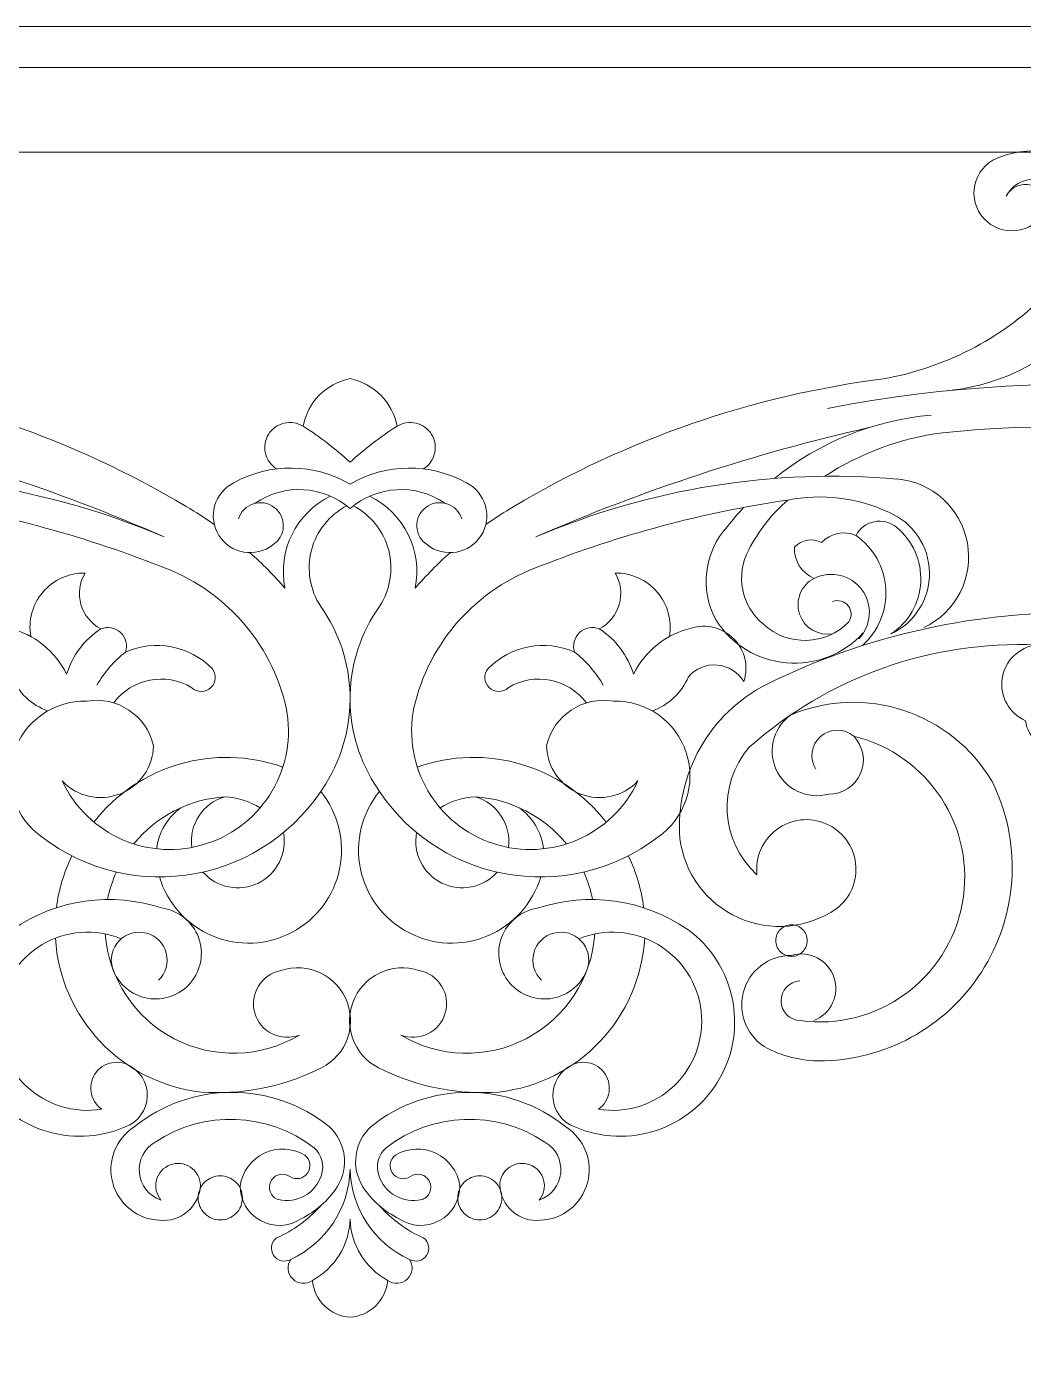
# Model space of a CAD drawing. Header units: millimetres. Extents: x 4332 to 4576, y 144 to 400.
# Drawn here: x 4374.98 to 4405.94, y 224.56 to 265.69 of the extents above; entities that cross this region are included whole.
import ezdxf

# ---------------------------------------------------------------- set-up
doc = ezdxf.new("R2010")
doc.units = ezdxf.units.MM
doc.header["$MEASUREMENT"] = 0
doc.layers.add('SITARA ALL', color=18, linetype='Continuous', true_color=0x000000)

msp = doc.modelspace()

# ---------------------------------------------------------------- linework, layer by layer
at = {"layer": 'SITARA ALL', "lineweight": 9}
for points, knots in [([(4331.736, 265.693), (4331.736, 265.693), (4575.736, 265.693), (4575.736, 265.693), (4575.736, 265.693), (4575.736, 143.693), (4575.736, 143.693), (4575.736, 143.693), (4331.736, 143.693), (4331.736, 143.693), (4331.736, 143.693), (4331.736, 265.693), (4331.736, 265.693)], [0, 0, 0, 0, 0.25, 0.25, 0.25, 0.5, 0.5, 0.5, 0.75, 0.75, 0.75, 1, 1, 1, 1]), ([(4503.177, 261.79), (4503.177, 261.79), (4336.328, 261.79), (4336.328, 261.79), (4336.328, 261.79), (4336.328, 238.062), (4336.328, 238.062), (4336.328, 238.062), (4333.736, 238.062), (4333.736, 238.062), (4333.736, 238.062), (4333.736, 264.416), (4333.736, 264.416), (4333.736, 264.416), (4533.713, 264.416), (4533.713, 264.416)], [0, 0, 0, 0, 0.166667, 0.166667, 0.166667, 0.333333, 0.333333, 0.333333, 0.5, 0.5, 0.5, 0.666667, 0.666667, 0.666667, 1, 1, 1, 1]), ([(4380.811, 250.225), (4380.527, 250.424), (4380.235, 250.61), (4379.936, 250.784), (4376.426, 252.878), (4372.525, 254.226), (4368.472, 254.746), (4366.583, 255.079), (4364.838, 255.975), (4363.467, 257.315), (4362.605, 258.074), (4362.38, 259.328), (4362.924, 260.34), (4363.059, 260.688), (4363.387, 260.925), (4363.76, 260.942), (4364.133, 260.96), (4364.482, 260.756), (4364.649, 260.421), (4364.505, 260.705), (4364.182, 260.848), (4363.875, 260.763), (4363.569, 260.678), (4363.364, 260.39), (4363.386, 260.073), (4363.53, 259.722), (4363.834, 259.463), (4364.204, 259.375), (4364.573, 259.287), (4364.961, 259.383), (4365.248, 259.632), (4365.534, 259.88), (4365.683, 260.252), (4365.648, 260.629), (4365.613, 261.007), (4365.399, 261.345), (4365.071, 261.537), (4363.982, 262.074), (4362.671, 261.846), (4361.829, 260.971), (4360.986, 260.096), (4360.806, 258.778), (4361.384, 257.71), (4362.431, 255.833), (4364.328, 254.589), (4366.467, 254.378)], [0, 0, 0, 0, 0.0625, 0.0625, 0.0625, 0.125, 0.125, 0.125, 0.1875, 0.1875, 0.1875, 0.25, 0.25, 0.25, 0.3125, 0.3125, 0.3125, 0.375, 0.375, 0.375, 0.4375, 0.4375, 0.4375, 0.5, 0.5, 0.5, 0.5625, 0.5625, 0.5625, 0.625, 0.625, 0.625, 0.6875, 0.6875, 0.6875, 0.75, 0.75, 0.75, 0.8125, 0.8125, 0.8125, 0.875, 0.875, 0.875, 1, 1, 1, 1]), ([(4403.585, 254.378), (4405.724, 254.589), (4407.622, 255.833), (4408.669, 257.71), (4409.246, 258.778), (4409.067, 260.096), (4408.224, 260.971), (4407.381, 261.845), (4406.07, 262.075), (4404.981, 261.537), (4404.654, 261.345), (4404.439, 261.007), (4404.404, 260.629), (4404.37, 260.252), (4404.518, 259.88), (4404.805, 259.632), (4405.091, 259.383), (4405.48, 259.287), (4405.849, 259.375), (4406.218, 259.463), (4406.522, 259.722), (4406.666, 260.073), (4406.688, 260.39), (4406.484, 260.679), (4406.177, 260.763), (4405.871, 260.847), (4405.548, 260.705), (4405.404, 260.421), (4405.57, 260.756), (4405.919, 260.96), (4406.293, 260.942), (4406.666, 260.925), (4406.993, 260.688), (4407.128, 260.34), (4407.673, 259.329), (4407.447, 258.074), (4406.586, 257.315), (4405.214, 255.975), (4403.469, 255.079), (4401.581, 254.746), (4397.527, 254.226), (4393.626, 252.878), (4390.116, 250.784), (4389.817, 250.61), (4389.525, 250.424), (4389.241, 250.225)], [0, 0, 0, 0, 0.0625, 0.0625, 0.0625, 0.125, 0.125, 0.125, 0.1875, 0.1875, 0.1875, 0.25, 0.25, 0.25, 0.3125, 0.3125, 0.3125, 0.375, 0.375, 0.375, 0.4375, 0.4375, 0.4375, 0.5, 0.5, 0.5, 0.5625, 0.5625, 0.5625, 0.625, 0.625, 0.625, 0.6875, 0.6875, 0.6875, 0.75, 0.75, 0.75, 0.8125, 0.8125, 0.8125, 0.875, 0.875, 0.875, 1, 1, 1, 1]), ([(4427.688, 231.4), (4425.885, 231.308), (4424.102, 231.824), (4422.628, 232.865), (4422.362, 233.088), (4421.967, 233.056), (4421.741, 232.794), (4421.515, 232.531), (4421.541, 232.136), (4421.801, 231.906), (4423.653, 230.523), (4426.035, 230.066), (4428.267, 230.668), (4430.299, 231.178), (4432.009, 232.543), (4432.955, 234.411), (4433.901, 236.28), (4433.991, 238.466), (4433.2, 240.406), (4432.764, 241.866), (4432.135, 243.262), (4431.33, 244.556), (4429.13, 248.091), (4425.723, 250.704), (4421.738, 251.909), (4414.769, 254.603), (4407.184, 255.269), (4399.853, 253.828)], [0, 0, 0, 0, 0.1, 0.1, 0.1, 0.2, 0.2, 0.2, 0.3, 0.3, 0.3, 0.4, 0.4, 0.4, 0.5, 0.5, 0.5, 0.6, 0.6, 0.6, 0.7, 0.7, 0.7, 0.8, 0.8, 0.8, 1, 1, 1, 1]), ([(4387.304, 251.95), (4387.48, 252.059), (4387.606, 252.233), (4387.653, 252.434), (4387.701, 252.635), (4387.667, 252.846), (4387.559, 253.022), (4387.45, 253.198), (4387.276, 253.323), (4387.075, 253.371), (4386.873, 253.418), (4386.663, 253.384), (4386.487, 253.275), (4386.345, 254.019), (4385.768, 254.603), (4385.026, 254.753), (4384.284, 254.603), (4383.707, 254.019), (4383.566, 253.275)], [0, 0, 0, 0, 0.142857, 0.142857, 0.142857, 0.285714, 0.285714, 0.285714, 0.428571, 0.428571, 0.428571, 0.571429, 0.571429, 0.571429, 0.714286, 0.714286, 0.714286, 1, 1, 1, 1]), ([(4386.487, 253.275), (4385.967, 252.947), (4385.479, 252.572), (4385.026, 252.157), (4384.574, 252.572), (4384.085, 252.947), (4383.566, 253.275), (4383.39, 253.384), (4383.178, 253.418), (4382.977, 253.37), (4382.776, 253.323), (4382.602, 253.198), (4382.494, 253.022), (4382.385, 252.846), (4382.351, 252.634), (4382.399, 252.433), (4382.447, 252.232), (4382.572, 252.058), (4382.748, 251.95)], [0, 0, 0, 0, 0.142857, 0.142857, 0.142857, 0.285714, 0.285714, 0.285714, 0.428571, 0.428571, 0.428571, 0.571429, 0.571429, 0.571429, 0.714286, 0.714286, 0.714286, 1, 1, 1, 1]), ([(4423.663, 247.684), (4423.183, 248.968), (4422.177, 249.984), (4420.898, 250.475), (4415.381, 252.791), (4409.373, 253.685), (4403.421, 253.074), (4402.117, 252.901), (4400.869, 252.439), (4399.767, 251.721)], [0, 0, 0, 0, 0.25, 0.25, 0.25, 0.5, 0.5, 0.5, 1, 1, 1, 1]), ([(4368.029, 251.635), (4371.862, 251.966), (4375.719, 251.348), (4379.257, 249.835), (4375.925, 251.293), (4372.462, 252.43), (4368.914, 253.232)], [0, 0, 0, 0, 0.333333, 0.333333, 0.333333, 1, 1, 1, 1]), ([(4401.139, 253.232), (4397.591, 252.43), (4394.128, 251.293), (4390.795, 249.835), (4394.333, 251.348), (4398.19, 251.966), (4402.024, 251.635)], [0, 0, 0, 0, 0.333333, 0.333333, 0.333333, 1, 1, 1, 1]), ([(4388.492, 250.399), (4388.423, 250.622), (4388.25, 250.797), (4388.028, 250.868), (4387.806, 250.938), (4387.563, 250.897), (4387.378, 250.755), (4387.193, 250.614), (4387.088, 250.391), (4387.098, 250.158), (4387.108, 249.926), (4387.231, 249.712), (4387.427, 249.587), (4387.683, 249.389), (4388.01, 249.308), (4388.328, 249.365), (4388.646, 249.421), (4388.926, 249.609), (4389.098, 249.883), (4389.27, 250.157), (4389.318, 250.49), (4389.23, 250.802), (4389.142, 251.113), (4388.927, 251.372), (4388.638, 251.516), (4387.512, 252.143), (4386.139, 252.13), (4385.026, 251.479), (4383.913, 252.129), (4382.541, 252.144), (4381.414, 251.516), (4381.125, 251.372), (4380.91, 251.113), (4380.822, 250.802), (4380.735, 250.49), (4380.783, 250.157), (4380.955, 249.883), (4381.127, 249.609), (4381.406, 249.421), (4381.724, 249.365), (4382.043, 249.308), (4382.37, 249.389), (4382.625, 249.587), (4382.822, 249.713), (4382.944, 249.926), (4382.954, 250.158), (4382.964, 250.391), (4382.859, 250.614), (4382.674, 250.755), (4382.489, 250.896), (4382.247, 250.938), (4382.025, 250.868), (4381.803, 250.797), (4381.63, 250.622), (4381.561, 250.399)], [0, 0, 0, 0, 0.052632, 0.052632, 0.052632, 0.105263, 0.105263, 0.105263, 0.157895, 0.157895, 0.157895, 0.210526, 0.210526, 0.210526, 0.263158, 0.263158, 0.263158, 0.315789, 0.315789, 0.315789, 0.368421, 0.368421, 0.368421, 0.421053, 0.421053, 0.421053, 0.473684, 0.473684, 0.473684, 0.526316, 0.526316, 0.526316, 0.578947, 0.578947, 0.578947, 0.631579, 0.631579, 0.631579, 0.684211, 0.684211, 0.684211, 0.736842, 0.736842, 0.736842, 0.789474, 0.789474, 0.789474, 0.842105, 0.842105, 0.842105, 0.894737, 0.894737, 0.894737, 1, 1, 1, 1]), ([(4406.35, 246.482), (4403.073, 246.622), (4399.872, 245.483), (4397.42, 243.303), (4396.419, 242.132), (4396.524, 240.379), (4397.662, 239.339), (4397.6, 239.885), (4397.834, 240.423), (4398.275, 240.751), (4398.716, 241.078), (4399.298, 241.146), (4399.803, 240.929), (4400.308, 240.713), (4400.659, 240.243), (4400.725, 239.697), (4400.791, 239.152), (4400.561, 238.612), (4400.122, 238.282), (4399.226, 237.666), (4398.073, 237.564), (4397.081, 238.01), (4396.09, 238.456), (4395.403, 239.389), (4395.269, 240.468), (4395.118, 242.465), (4396.187, 244.359), (4397.974, 245.264), (4401.112, 246.813), (4404.582, 247.571), (4408.08, 247.472), (4409.231, 247.499), (4410.355, 247.815), (4411.352, 248.392), (4411.99, 248.881), (4412.122, 249.79), (4411.647, 250.44), (4411.172, 251.089), (4410.266, 251.241), (4409.606, 250.781), (4409.966, 250.859), (4410.325, 250.641), (4410.424, 250.286), (4410.522, 249.931), (4410.326, 249.56), (4409.977, 249.441), (4409.443, 249.089), (4408.723, 249.236), (4408.369, 249.77), (4408.015, 250.303), (4408.161, 251.024), (4408.693, 251.379), (4410.074, 252.168), (4411.824, 251.841), (4412.829, 250.61), (4413.181, 250.069), (4413.29, 249.405), (4413.129, 248.78), (4412.968, 248.155), (4412.552, 247.626), (4411.982, 247.323), (4410.201, 246.59), (4408.268, 246.301), (4406.35, 246.482), (4405.797, 246.417), (4405.355, 245.989), (4405.274, 245.437), (4405.193, 244.885), (4405.492, 244.348), (4406.004, 244.127), (4406.032, 243.86), (4406.166, 243.617), (4406.376, 243.45), (4406.585, 243.283), (4406.851, 243.206), (4407.117, 243.237), (4407.338, 243.234), (4407.546, 243.341), (4407.671, 243.524), (4407.796, 243.706), (4407.82, 243.939), (4407.736, 244.144)], [0, 0, 0, 0, 0.035714, 0.035714, 0.035714, 0.071429, 0.071429, 0.071429, 0.107143, 0.107143, 0.107143, 0.142857, 0.142857, 0.142857, 0.178571, 0.178571, 0.178571, 0.214286, 0.214286, 0.214286, 0.25, 0.25, 0.25, 0.285714, 0.285714, 0.285714, 0.321429, 0.321429, 0.321429, 0.357143, 0.357143, 0.357143, 0.392857, 0.392857, 0.392857, 0.428571, 0.428571, 0.428571, 0.464286, 0.464286, 0.464286, 0.5, 0.5, 0.5, 0.535714, 0.535714, 0.535714, 0.571429, 0.571429, 0.571429, 0.607143, 0.607143, 0.607143, 0.642857, 0.642857, 0.642857, 0.678571, 0.678571, 0.678571, 0.714286, 0.714286, 0.714286, 0.75, 0.75, 0.75, 0.785714, 0.785714, 0.785714, 0.821429, 0.821429, 0.821429, 0.857143, 0.857143, 0.857143, 0.892857, 0.892857, 0.892857, 0.928571, 0.928571, 0.928571, 1, 1, 1, 1]), ([(4387.974, 250.882), (4387.068, 251.506), (4385.856, 251.439), (4385.026, 250.717), (4384.195, 251.438), (4382.984, 251.507), (4382.078, 250.882)], [0, 0, 0, 0, 0.333333, 0.333333, 0.333333, 1, 1, 1, 1]), ([(4402.846, 247.021), (4403.839, 247.492), (4404.393, 248.57), (4404.195, 249.652), (4403.997, 250.734), (4403.099, 251.548), (4402.003, 251.637)], [0, 0, 0, 0, 0.333333, 0.333333, 0.333333, 1, 1, 1, 1]), ([(4370.04, 246.83), (4370.488, 246.749), (4370.926, 247.009), (4371.07, 247.441), (4371.214, 247.873), (4371.019, 248.344), (4370.613, 248.548), (4371.007, 248.705), (4371.255, 249.1), (4371.223, 249.523), (4371.004, 249.749), (4370.664, 249.807), (4370.383, 249.665), (4370.108, 249.956), (4369.68, 250.042), (4369.315, 249.879), (4369.202, 250.1), (4368.994, 250.258), (4368.75, 250.308), (4368.506, 250.358), (4368.253, 250.295), (4368.061, 250.136), (4367.553, 249.721), (4367.273, 249.09), (4367.307, 248.435), (4367.341, 247.78), (4367.684, 247.181), (4368.232, 246.821), (4367.49, 247.165), (4367.021, 247.915), (4367.035, 248.732), (4367.048, 249.55), (4367.543, 250.282), (4368.296, 250.601), (4369.274, 251.06), (4370.374, 251.193), (4371.433, 250.979), (4374.063, 250.595), (4376.64, 249.909), (4379.112, 248.935), (4381.092, 248.238), (4382.577, 246.572), (4383.044, 244.526), (4383.406, 242.698), (4382.343, 240.887), (4380.572, 240.308), (4378.802, 239.729), (4376.876, 240.567), (4376.088, 242.255), (4376.546, 241.77), (4377.251, 241.61), (4377.874, 241.85), (4378.496, 242.091), (4378.911, 242.683), (4378.924, 243.35), (4378.707, 244.289), (4377.798, 244.897), (4376.848, 244.736), (4375.823, 244.76), (4374.904, 244.111), (4374.586, 243.136), (4374.268, 242.161), (4374.627, 241.094), (4375.47, 240.509), (4376.828, 239.473), (4378.561, 239.062), (4380.239, 239.379), (4381.918, 239.696), (4383.382, 240.709), (4384.269, 242.17), (4385.333, 243.871), (4385.273, 246.042), (4384.114, 247.679), (4383.777, 248.193), (4383.674, 248.825), (4383.827, 249.42), (4383.981, 250.014), (4384.379, 250.516), (4384.923, 250.802)], [0, 0, 0, 0, 0.037037, 0.037037, 0.037037, 0.074074, 0.074074, 0.074074, 0.111111, 0.111111, 0.111111, 0.148148, 0.148148, 0.148148, 0.185185, 0.185185, 0.185185, 0.222222, 0.222222, 0.222222, 0.259259, 0.259259, 0.259259, 0.296296, 0.296296, 0.296296, 0.333333, 0.333333, 0.333333, 0.37037, 0.37037, 0.37037, 0.407407, 0.407407, 0.407407, 0.444444, 0.444444, 0.444444, 0.481481, 0.481481, 0.481481, 0.518519, 0.518519, 0.518519, 0.555556, 0.555556, 0.555556, 0.592593, 0.592593, 0.592593, 0.62963, 0.62963, 0.62963, 0.666667, 0.666667, 0.666667, 0.703704, 0.703704, 0.703704, 0.740741, 0.740741, 0.740741, 0.777778, 0.777778, 0.777778, 0.814815, 0.814815, 0.814815, 0.851852, 0.851852, 0.851852, 0.888889, 0.888889, 0.888889, 0.925926, 0.925926, 0.925926, 1, 1, 1, 1]), ([(4384.417, 251.103), (4383.351, 250.582), (4382.771, 249.409), (4383.005, 248.245), (4382.667, 248.635), (4382.304, 249.003), (4381.919, 249.347)], [0, 0, 0, 0, 0.333333, 0.333333, 0.333333, 1, 1, 1, 1]), ([(4385.13, 250.802), (4385.673, 250.516), (4386.071, 250.014), (4386.225, 249.42), (4386.379, 248.825), (4386.275, 248.193), (4385.939, 247.679), (4384.781, 246.041), (4384.718, 243.87), (4385.783, 242.17), (4386.67, 240.71), (4388.134, 239.695), (4389.813, 239.379), (4391.492, 239.062), (4393.225, 239.473), (4394.583, 240.509), (4395.425, 241.094), (4395.785, 242.161), (4395.466, 243.136), (4395.148, 244.11), (4394.229, 244.761), (4393.204, 244.736), (4392.254, 244.896), (4391.344, 244.29), (4391.129, 243.35), (4391.142, 242.683), (4391.556, 242.091), (4392.179, 241.85), (4392.801, 241.61), (4393.506, 241.77), (4393.964, 242.255), (4393.178, 240.566), (4391.251, 239.731), (4389.48, 240.308), (4387.709, 240.885), (4386.648, 242.698), (4387.008, 244.526), (4387.475, 246.572), (4388.961, 248.237), (4390.941, 248.935), (4393.413, 249.909), (4395.99, 250.595), (4398.619, 250.979)], [0, 0, 0, 0, 0.066667, 0.066667, 0.066667, 0.133333, 0.133333, 0.133333, 0.2, 0.2, 0.2, 0.266667, 0.266667, 0.266667, 0.333333, 0.333333, 0.333333, 0.4, 0.4, 0.4, 0.466667, 0.466667, 0.466667, 0.533333, 0.533333, 0.533333, 0.6, 0.6, 0.6, 0.666667, 0.666667, 0.666667, 0.733333, 0.733333, 0.733333, 0.8, 0.8, 0.8, 0.866667, 0.866667, 0.866667, 1, 1, 1, 1]), ([(4388.134, 249.347), (4387.748, 249.003), (4387.385, 248.635), (4387.047, 248.245), (4387.281, 249.409), (4386.702, 250.583), (4385.635, 251.103)], [0, 0, 0, 0, 0.333333, 0.333333, 0.333333, 1, 1, 1, 1]), ([(4400.822, 246.676), (4401.22, 247.091), (4401.262, 247.732), (4400.92, 248.194), (4400.578, 248.657), (4399.954, 248.806), (4399.44, 248.548), (4399.045, 248.705), (4398.798, 249.1), (4398.829, 249.523), (4399.048, 249.749), (4399.388, 249.807), (4399.669, 249.665), (4399.944, 249.956), (4400.372, 250.042), (4400.737, 249.879), (4400.851, 250.1), (4401.059, 250.258), (4401.303, 250.308), (4401.546, 250.358), (4401.8, 250.295), (4401.991, 250.136), (4402.499, 249.722), (4402.779, 249.09), (4402.746, 248.435), (4402.712, 247.781), (4402.368, 247.181), (4401.82, 246.821), (4402.562, 247.166), (4403.032, 247.914), (4403.018, 248.732), (4403.004, 249.55), (4402.51, 250.283), (4401.756, 250.601), (4400.778, 251.06), (4399.679, 251.193), (4398.619, 250.979), (4398.118, 250.549), (4397.707, 250.025), (4397.408, 249.436), (4396.985, 248.655), (4397.175, 247.685), (4397.862, 247.122), (4398.622, 246.427), (4399.795, 246.46), (4400.513, 247.198), (4400.617, 247.351), (4400.609, 247.554), (4400.494, 247.699), (4400.378, 247.843), (4400.182, 247.896), (4400.01, 247.828)], [0, 0, 0, 0, 0.055556, 0.055556, 0.055556, 0.111111, 0.111111, 0.111111, 0.166667, 0.166667, 0.166667, 0.222222, 0.222222, 0.222222, 0.277778, 0.277778, 0.277778, 0.333333, 0.333333, 0.333333, 0.388889, 0.388889, 0.388889, 0.444444, 0.444444, 0.444444, 0.5, 0.5, 0.5, 0.555556, 0.555556, 0.555556, 0.611111, 0.611111, 0.611111, 0.666667, 0.666667, 0.666667, 0.722222, 0.722222, 0.722222, 0.777778, 0.777778, 0.777778, 0.833333, 0.833333, 0.833333, 0.888889, 0.888889, 0.888889, 1, 1, 1, 1]), ([(4397.242, 250.749), (4397.069, 250.562), (4396.905, 250.366), (4396.749, 250.165), (4396.016, 249.369), (4395.872, 248.196), (4396.391, 247.247), (4396.877, 246.491), (4397.685, 246.003), (4398.58, 245.926), (4399.475, 245.849), (4400.355, 246.192), (4400.963, 246.854)], [0, 0, 0, 0, 0.2, 0.2, 0.2, 0.4, 0.4, 0.4, 0.6, 0.6, 0.6, 1, 1, 1, 1]), ([(4400.935, 246.461), (4401.433, 246.905), (4401.701, 247.552), (4401.662, 248.218), (4401.623, 248.884), (4401.283, 249.495), (4400.737, 249.879)], [0, 0, 0, 0, 0.333333, 0.333333, 0.333333, 1, 1, 1, 1]), ([(4375.112, 246.742), (4375.025, 247.236), (4375.163, 247.743), (4375.489, 248.125), (4375.814, 248.506), (4376.294, 248.722), (4376.796, 248.714), (4376.622, 248.421), (4376.576, 248.07), (4376.669, 247.742), (4376.762, 247.414), (4376.985, 247.139), (4377.287, 246.981)], [0, 0, 0, 0, 0.2, 0.2, 0.2, 0.4, 0.4, 0.4, 0.6, 0.6, 0.6, 1, 1, 1, 1]), ([(4392.766, 246.981), (4393.067, 247.139), (4393.291, 247.414), (4393.384, 247.742), (4393.477, 248.07), (4393.431, 248.421), (4393.257, 248.714), (4393.758, 248.723), (4394.238, 248.506), (4394.564, 248.125), (4394.89, 247.743), (4395.028, 247.236), (4394.941, 246.742)], [0, 0, 0, 0, 0.2, 0.2, 0.2, 0.4, 0.4, 0.4, 0.6, 0.6, 0.6, 1, 1, 1, 1]), ([(4399.44, 248.548), (4399.033, 248.344), (4398.838, 247.872), (4398.982, 247.441), (4399.127, 247.009), (4399.565, 246.749), (4400.013, 246.83)], [0, 0, 0, 0, 0.333333, 0.333333, 0.333333, 1, 1, 1, 1]), ([(4375.642, 244.431), (4375.136, 244.612), (4374.729, 244.997), (4374.52, 245.492), (4374.296, 245.75), (4373.962, 245.886), (4373.621, 245.857), (4373.28, 245.828), (4372.974, 245.639), (4372.796, 245.346), (4372.645, 245.813), (4372.768, 246.326), (4373.113, 246.674), (4373.459, 247.023), (4373.972, 247.149), (4374.44, 247.001), (4375.219, 246.816), (4375.874, 246.291), (4376.225, 245.572), (4376.402, 246.152), (4376.778, 246.651), (4377.287, 246.981), (4377.496, 247.066), (4377.736, 247.02), (4377.901, 246.866), (4378.065, 246.711), (4378.125, 246.475), (4378.054, 246.261), (4378.969, 246.665), (4380.039, 246.461), (4380.742, 245.75), (4380.888, 245.574), (4380.873, 245.314), (4380.707, 245.156), (4380.541, 244.999), (4380.28, 244.997), (4380.112, 245.153), (4379.302, 245.645), (4378.253, 245.441), (4377.688, 244.68)], [0, 0, 0, 0, 0.071429, 0.071429, 0.071429, 0.142857, 0.142857, 0.142857, 0.214286, 0.214286, 0.214286, 0.285714, 0.285714, 0.285714, 0.357143, 0.357143, 0.357143, 0.428571, 0.428571, 0.428571, 0.5, 0.5, 0.5, 0.571429, 0.571429, 0.571429, 0.642857, 0.642857, 0.642857, 0.714286, 0.714286, 0.714286, 0.785714, 0.785714, 0.785714, 0.857143, 0.857143, 0.857143, 1, 1, 1, 1]), ([(4392.365, 244.68), (4391.799, 245.44), (4390.749, 245.645), (4389.94, 245.153), (4389.772, 244.997), (4389.512, 244.999), (4389.346, 245.156), (4389.179, 245.314), (4389.164, 245.574), (4389.311, 245.75), (4390.013, 246.461), (4391.083, 246.664), (4391.998, 246.261), (4391.927, 246.475), (4391.987, 246.711), (4392.152, 246.866), (4392.316, 247.021), (4392.556, 247.066), (4392.766, 246.981), (4393.274, 246.651), (4393.65, 246.152), (4393.827, 245.572), (4394.178, 246.291), (4394.834, 246.816), (4395.613, 247.001), (4396.081, 247.149), (4396.593, 247.023), (4396.939, 246.674), (4397.285, 246.326), (4397.407, 245.813), (4397.256, 245.346), (4397.079, 245.639), (4396.772, 245.828), (4396.431, 245.857), (4396.09, 245.886), (4395.756, 245.75), (4395.532, 245.492), (4395.324, 244.997), (4394.917, 244.612), (4394.411, 244.431)], [0, 0, 0, 0, 0.071429, 0.071429, 0.071429, 0.142857, 0.142857, 0.142857, 0.214286, 0.214286, 0.214286, 0.285714, 0.285714, 0.285714, 0.357143, 0.357143, 0.357143, 0.428571, 0.428571, 0.428571, 0.5, 0.5, 0.5, 0.571429, 0.571429, 0.571429, 0.642857, 0.642857, 0.642857, 0.714286, 0.714286, 0.714286, 0.785714, 0.785714, 0.785714, 0.857143, 0.857143, 0.857143, 1, 1, 1, 1]), ([(4399.428, 234.811), (4399.963, 235.02), (4400.239, 235.614), (4400.052, 236.157), (4399.865, 236.701), (4399.284, 237.001), (4398.733, 236.838), (4398.026, 236.841), (4397.408, 236.363), (4397.234, 235.677), (4397.061, 234.992), (4397.375, 234.276), (4397.998, 233.942), (4398.544, 233.672), (4399.148, 233.542), (4399.757, 233.562), (4401.804, 233.625), (4403.676, 234.722), (4404.73, 236.478), (4405.783, 238.233), (4405.872, 240.402), (4404.965, 242.237), (4403.687, 244.396), (4401.015, 245.28), (4398.704, 244.304)], [0, 0, 0, 0, 0.111111, 0.111111, 0.111111, 0.222222, 0.222222, 0.222222, 0.333333, 0.333333, 0.333333, 0.444444, 0.444444, 0.444444, 0.555556, 0.555556, 0.555556, 0.666667, 0.666667, 0.666667, 0.777778, 0.777778, 0.777778, 1, 1, 1, 1]), ([(4398.786, 244.36), (4398.201, 243.994), (4397.974, 243.256), (4398.252, 242.626), (4398.53, 241.995), (4399.228, 241.664), (4399.892, 241.85), (4400.32, 241.844), (4400.709, 242.096), (4400.878, 242.489), (4401.048, 242.882), (4400.964, 243.339), (4400.665, 243.645), (4402.995, 243.087), (4404.477, 240.795), (4404.036, 238.44), (4403.596, 236.085), (4401.381, 234.49), (4399.007, 234.811), (4398.677, 234.821), (4398.414, 235.09), (4398.409, 235.42), (4398.405, 235.75), (4398.661, 236.025), (4398.991, 236.045)], [0, 0, 0, 0, 0.111111, 0.111111, 0.111111, 0.222222, 0.222222, 0.222222, 0.333333, 0.333333, 0.333333, 0.444444, 0.444444, 0.444444, 0.555556, 0.555556, 0.555556, 0.666667, 0.666667, 0.666667, 0.777778, 0.777778, 0.777778, 1, 1, 1, 1]), ([(4400.665, 243.645), (4400.367, 243.899), (4399.929, 243.896), (4399.635, 243.638), (4399.341, 243.38), (4399.28, 242.946), (4399.492, 242.618)], [0, 0, 0, 0, 0.333333, 0.333333, 0.333333, 1, 1, 1, 1]), ([(4379.107, 239.274), (4379.356, 238.446), (4379.962, 237.774), (4380.759, 237.441), (4381.557, 237.108), (4382.461, 237.149), (4383.225, 237.554), (4383.989, 237.959), (4384.531, 238.683), (4384.703, 239.531), (4384.875, 240.378), (4384.659, 241.257), (4384.114, 241.928)], [0, 0, 0, 0, 0.2, 0.2, 0.2, 0.4, 0.4, 0.4, 0.6, 0.6, 0.6, 1, 1, 1, 1]), ([(4385.939, 241.928), (4385.393, 241.257), (4385.177, 240.378), (4385.349, 239.531), (4385.521, 238.684), (4386.063, 237.958), (4386.827, 237.554), (4387.591, 237.149), (4388.495, 237.107), (4389.293, 237.441), (4390.091, 237.774), (4390.697, 238.446), (4390.945, 239.274)], [0, 0, 0, 0, 0.2, 0.2, 0.2, 0.4, 0.4, 0.4, 0.6, 0.6, 0.6, 1, 1, 1, 1]), ([(4382.232, 241.418), (4381.903, 241.629), (4381.524, 241.748), (4381.134, 241.765), (4380.03, 241.689), (4379.007, 241.159), (4378.309, 240.3)], [0, 0, 0, 0, 0.333333, 0.333333, 0.333333, 1, 1, 1, 1]), ([(4391.743, 240.3), (4391.045, 241.159), (4390.022, 241.69), (4388.918, 241.765), (4388.528, 241.748), (4388.149, 241.629), (4387.821, 241.418)], [0, 0, 0, 0, 0.333333, 0.333333, 0.333333, 1, 1, 1, 1]), ([(4380.459, 239.424), (4380.89, 238.936), (4381.594, 238.797), (4382.178, 239.085), (4382.763, 239.372), (4383.082, 240.015), (4382.958, 240.654)], [0, 0, 0, 0, 0.333333, 0.333333, 0.333333, 1, 1, 1, 1]), ([(4387.094, 240.654), (4386.971, 240.014), (4387.29, 239.372), (4387.874, 239.085), (4388.459, 238.797), (4389.163, 238.936), (4389.593, 239.424)], [0, 0, 0, 0, 0.333333, 0.333333, 0.333333, 1, 1, 1, 1]), ([(4379.08, 236.065), (4379.307, 236.282), (4379.399, 236.604), (4379.32, 236.909), (4379.242, 237.213), (4379.005, 237.451), (4378.701, 237.531), (4378.397, 237.611), (4378.074, 237.521), (4377.856, 237.294), (4377.638, 237.068), (4377.559, 236.742), (4377.65, 236.441), (4377.816, 235.958), (4378.228, 235.601), (4378.731, 235.507), (4379.233, 235.414), (4379.746, 235.597), (4380.075, 235.988), (4380.404, 236.379), (4380.498, 236.916), (4380.32, 237.395), (4380.142, 237.873), (4379.721, 238.22), (4379.216, 238.301), (4377.641, 238.826), (4375.911, 238.584), (4374.542, 237.643), (4373.08, 236.574), (4372.654, 234.58), (4373.553, 233.009), (4374.453, 231.437), (4376.386, 230.791), (4378.048, 231.509), (4378.448, 231.658), (4378.717, 232.034), (4378.729, 232.46), (4378.741, 232.886), (4378.495, 233.277), (4378.105, 233.449)], [0, 0, 0, 0, 0.071429, 0.071429, 0.071429, 0.142857, 0.142857, 0.142857, 0.214286, 0.214286, 0.214286, 0.285714, 0.285714, 0.285714, 0.357143, 0.357143, 0.357143, 0.428571, 0.428571, 0.428571, 0.5, 0.5, 0.5, 0.571429, 0.571429, 0.571429, 0.642857, 0.642857, 0.642857, 0.714286, 0.714286, 0.714286, 0.785714, 0.785714, 0.785714, 0.857143, 0.857143, 0.857143, 1, 1, 1, 1]), ([(4391.948, 233.449), (4391.558, 233.277), (4391.311, 232.886), (4391.323, 232.46), (4391.336, 232.034), (4391.605, 231.658), (4392.004, 231.509), (4393.667, 230.792), (4395.601, 231.436), (4396.499, 233.009), (4397.397, 234.581), (4396.973, 236.575), (4395.511, 237.643), (4394.141, 238.583), (4392.412, 238.827), (4390.836, 238.301), (4390.332, 238.219), (4389.91, 237.873), (4389.732, 237.395), (4389.555, 236.916), (4389.648, 236.378), (4389.977, 235.988), (4390.306, 235.597), (4390.82, 235.413), (4391.322, 235.507), (4391.824, 235.601), (4392.237, 235.958), (4392.402, 236.441), (4392.493, 236.742), (4392.415, 237.068), (4392.196, 237.294), (4391.978, 237.52), (4391.655, 237.611), (4391.351, 237.531), (4391.047, 237.451), (4390.81, 237.213), (4390.732, 236.909), (4390.654, 236.604), (4390.745, 236.282), (4390.973, 236.065)], [0, 0, 0, 0, 0.071429, 0.071429, 0.071429, 0.142857, 0.142857, 0.142857, 0.214286, 0.214286, 0.214286, 0.285714, 0.285714, 0.285714, 0.357143, 0.357143, 0.357143, 0.428571, 0.428571, 0.428571, 0.5, 0.5, 0.5, 0.571429, 0.571429, 0.571429, 0.642857, 0.642857, 0.642857, 0.714286, 0.714286, 0.714286, 0.785714, 0.785714, 0.785714, 0.857143, 0.857143, 0.857143, 1, 1, 1, 1]), ([(4399.224, 237.298), (4399.223, 237.428), (4399.172, 237.552), (4399.08, 237.644), (4398.988, 237.736), (4398.863, 237.788), (4398.733, 237.788), (4398.603, 237.788), (4398.479, 237.736), (4398.387, 237.644), (4398.295, 237.552), (4398.243, 237.428), (4398.243, 237.298), (4398.243, 237.168), (4398.295, 237.043), (4398.387, 236.951), (4398.479, 236.859), (4398.603, 236.807), (4398.733, 236.807), (4398.863, 236.808), (4398.988, 236.859), (4399.08, 236.951), (4399.172, 237.043), (4399.224, 237.168), (4399.224, 237.298)], [0, 0, 0, 0, 0.125, 0.125, 0.125, 0.25, 0.25, 0.25, 0.375, 0.375, 0.375, 0.5, 0.5, 0.5, 0.625, 0.625, 0.625, 0.75, 0.75, 0.75, 0.875, 0.875, 0.875, 1, 1, 1, 1]), ([(4378.316, 233.313), (4378.151, 233.461), (4377.933, 233.534), (4377.713, 233.515), (4377.492, 233.497), (4377.289, 233.389), (4377.151, 233.216), (4377.013, 233.043), (4376.953, 232.821), (4376.984, 232.602), (4377.015, 232.383), (4377.134, 232.187), (4377.315, 232.059), (4376.46, 231.921), (4375.59, 232.191), (4374.963, 232.789), (4374.337, 233.387), (4374.027, 234.244), (4374.125, 235.104), (4374.223, 235.964), (4374.719, 236.73), (4375.463, 237.171), (4376.208, 237.613), (4377.117, 237.68), (4377.919, 237.353)], [0, 0, 0, 0, 0.111111, 0.111111, 0.111111, 0.222222, 0.222222, 0.222222, 0.333333, 0.333333, 0.333333, 0.444444, 0.444444, 0.444444, 0.555556, 0.555556, 0.555556, 0.666667, 0.666667, 0.666667, 0.777778, 0.777778, 0.777778, 1, 1, 1, 1]), ([(4375.877, 237.372), (4376.028, 234.89), (4377.935, 232.876), (4380.405, 232.593), (4381.638, 232.501), (4382.874, 232.736), (4383.986, 233.276), (4384.821, 233.597), (4385.247, 234.524), (4384.944, 235.365), (4384.641, 236.206), (4383.723, 236.651), (4382.876, 236.366), (4382.588, 236.31), (4382.336, 236.136), (4382.182, 235.885), (4382.028, 235.635), (4381.987, 235.332), (4382.068, 235.049), (4382.149, 234.767), (4382.345, 234.531), (4382.608, 234.401), (4382.872, 234.27), (4383.177, 234.256), (4383.452, 234.362), (4382.263, 233.651), (4380.79, 233.609), (4379.562, 234.249), (4378.333, 234.888), (4377.525, 236.121), (4377.427, 237.502)], [0, 0, 0, 0, 0.090909, 0.090909, 0.090909, 0.181818, 0.181818, 0.181818, 0.272727, 0.272727, 0.272727, 0.363636, 0.363636, 0.363636, 0.454545, 0.454545, 0.454545, 0.545455, 0.545455, 0.545455, 0.636364, 0.636364, 0.636364, 0.727273, 0.727273, 0.727273, 0.818182, 0.818182, 0.818182, 1, 1, 1, 1]), ([(4392.626, 237.502), (4392.528, 236.121), (4391.719, 234.889), (4390.491, 234.249), (4389.263, 233.608), (4387.789, 233.652), (4386.601, 234.362), (4386.875, 234.256), (4387.181, 234.27), (4387.444, 234.401), (4387.707, 234.532), (4387.903, 234.767), (4387.984, 235.049), (4388.065, 235.332), (4388.024, 235.635), (4387.87, 235.885), (4387.717, 236.136), (4387.465, 236.31), (4387.176, 236.366), (4386.329, 236.65), (4385.41, 236.206), (4385.108, 235.365), (4384.806, 234.523), (4385.231, 233.595), (4386.066, 233.276), (4387.179, 232.737), (4388.414, 232.501), (4389.647, 232.593), (4392.117, 232.878), (4394.026, 234.89), (4394.175, 237.372)], [0, 0, 0, 0, 0.090909, 0.090909, 0.090909, 0.181818, 0.181818, 0.181818, 0.272727, 0.272727, 0.272727, 0.363636, 0.363636, 0.363636, 0.454545, 0.454545, 0.454545, 0.545455, 0.545455, 0.545455, 0.636364, 0.636364, 0.636364, 0.727273, 0.727273, 0.727273, 0.818182, 0.818182, 0.818182, 1, 1, 1, 1]), ([(4392.134, 237.353), (4392.935, 237.68), (4393.844, 237.612), (4394.589, 237.171), (4395.334, 236.73), (4395.829, 235.964), (4395.927, 235.104), (4396.026, 234.244), (4395.715, 233.387), (4395.089, 232.789), (4394.463, 232.191), (4393.592, 231.921), (4392.737, 232.059), (4392.918, 232.187), (4393.038, 232.383), (4393.069, 232.602), (4393.1, 232.821), (4393.039, 233.043), (4392.901, 233.216), (4392.763, 233.389), (4392.56, 233.497), (4392.34, 233.515), (4392.119, 233.534), (4391.901, 233.461), (4391.736, 233.313)], [0, 0, 0, 0, 0.111111, 0.111111, 0.111111, 0.222222, 0.222222, 0.222222, 0.333333, 0.333333, 0.333333, 0.444444, 0.444444, 0.444444, 0.555556, 0.555556, 0.555556, 0.666667, 0.666667, 0.666667, 0.777778, 0.777778, 0.777778, 1, 1, 1, 1]), ([(4379.114, 228.609), (4378.427, 228.636), (4377.836, 229.106), (4377.655, 229.769), (4377.475, 230.433), (4377.746, 231.137), (4378.325, 231.509), (4380.085, 232.938), (4382.607, 232.941), (4384.375, 231.521), (4384.901, 231.041), (4385.007, 230.252), (4384.627, 229.649), (4384.351, 229.221), (4383.962, 228.878), (4383.502, 228.657), (4383.128, 228.405), (4382.644, 228.382), (4382.248, 228.598), (4381.851, 228.813), (4381.607, 229.232), (4381.615, 229.683), (4381.68, 230.122), (4381.961, 230.501), (4382.362, 230.692), (4382.764, 230.882), (4383.235, 230.861), (4383.617, 230.634), (4383.794, 230.503), (4383.834, 230.255), (4383.708, 230.075), (4383.583, 229.895), (4383.336, 229.848), (4383.153, 229.968), (4383.056, 230.035), (4382.935, 230.056), (4382.822, 230.027), (4382.708, 229.997), (4382.613, 229.92), (4382.561, 229.814), (4382.509, 229.709), (4382.506, 229.586), (4382.552, 229.478), (4382.598, 229.37), (4382.689, 229.288), (4382.8, 229.252), (4383.375, 229.117), (4383.956, 229.446), (4384.136, 230.009), (4384.235, 230.313), (4384.146, 230.646), (4383.909, 230.86), (4382.472, 231.972), (4380.488, 232.045), (4378.975, 231.039), (4378.637, 230.843), (4378.446, 230.468), (4378.484, 230.08), (4378.523, 229.692), (4378.785, 229.362), (4379.154, 229.236), (4379.01, 229.408), (4378.958, 229.639), (4379.015, 229.856), (4379.072, 230.073), (4379.23, 230.25), (4379.439, 230.33), (4379.649, 230.41), (4379.884, 230.384), (4380.071, 230.259), (4380.258, 230.135), (4380.373, 229.928), (4380.381, 229.704), (4380.366, 229.388), (4380.222, 229.091), (4379.983, 228.884), (4379.743, 228.677), (4379.429, 228.577), (4379.114, 228.609)], [0, 0, 0, 0, 0.038462, 0.038462, 0.038462, 0.076923, 0.076923, 0.076923, 0.115385, 0.115385, 0.115385, 0.153846, 0.153846, 0.153846, 0.192308, 0.192308, 0.192308, 0.230769, 0.230769, 0.230769, 0.269231, 0.269231, 0.269231, 0.307692, 0.307692, 0.307692, 0.346154, 0.346154, 0.346154, 0.384615, 0.384615, 0.384615, 0.423077, 0.423077, 0.423077, 0.461538, 0.461538, 0.461538, 0.5, 0.5, 0.5, 0.538462, 0.538462, 0.538462, 0.576923, 0.576923, 0.576923, 0.615385, 0.615385, 0.615385, 0.653846, 0.653846, 0.653846, 0.692308, 0.692308, 0.692308, 0.730769, 0.730769, 0.730769, 0.769231, 0.769231, 0.769231, 0.807692, 0.807692, 0.807692, 0.846154, 0.846154, 0.846154, 0.884615, 0.884615, 0.884615, 0.923077, 0.923077, 0.923077, 0.961538, 0.961538, 0.961538, 1, 1, 1, 1]), ([(4390.939, 228.609), (4390.624, 228.577), (4390.309, 228.677), (4390.07, 228.884), (4389.83, 229.091), (4389.686, 229.388), (4389.672, 229.704), (4389.679, 229.928), (4389.795, 230.135), (4389.981, 230.259), (4390.168, 230.384), (4390.404, 230.41), (4390.613, 230.33), (4390.823, 230.25), (4390.981, 230.073), (4391.037, 229.856), (4391.094, 229.639), (4391.042, 229.408), (4390.898, 229.236), (4391.268, 229.362), (4391.53, 229.692), (4391.568, 230.08), (4391.606, 230.469), (4391.415, 230.843), (4391.077, 231.039), (4389.564, 232.044), (4387.58, 231.973), (4386.144, 230.86), (4385.906, 230.646), (4385.817, 230.313), (4385.917, 230.009), (4386.096, 229.447), (4386.677, 229.117), (4387.252, 229.252), (4387.364, 229.288), (4387.454, 229.37), (4387.5, 229.478), (4387.546, 229.586), (4387.543, 229.709), (4387.491, 229.814), (4387.439, 229.92), (4387.344, 229.997), (4387.231, 230.027), (4387.117, 230.056), (4386.996, 230.035), (4386.9, 229.968), (4386.716, 229.847), (4386.47, 229.895), (4386.344, 230.075), (4386.218, 230.255), (4386.259, 230.503), (4386.435, 230.634), (4386.818, 230.861), (4387.288, 230.882), (4387.69, 230.692), (4388.092, 230.501), (4388.372, 230.122), (4388.438, 229.683), (4388.445, 229.232), (4388.201, 228.813), (4387.805, 228.598), (4387.408, 228.382), (4386.924, 228.405), (4386.55, 228.657), (4386.091, 228.878), (4385.702, 229.221), (4385.426, 229.649), (4385.045, 230.252), (4385.152, 231.041), (4385.678, 231.521), (4387.444, 232.943), (4389.966, 232.936), (4391.728, 231.509), (4392.307, 231.138), (4392.577, 230.433), (4392.397, 229.769), (4392.217, 229.106), (4391.626, 228.636), (4390.939, 228.609)], [0, 0, 0, 0, 0.038462, 0.038462, 0.038462, 0.076923, 0.076923, 0.076923, 0.115385, 0.115385, 0.115385, 0.153846, 0.153846, 0.153846, 0.192308, 0.192308, 0.192308, 0.230769, 0.230769, 0.230769, 0.269231, 0.269231, 0.269231, 0.307692, 0.307692, 0.307692, 0.346154, 0.346154, 0.346154, 0.384615, 0.384615, 0.384615, 0.423077, 0.423077, 0.423077, 0.461538, 0.461538, 0.461538, 0.5, 0.5, 0.5, 0.538462, 0.538462, 0.538462, 0.576923, 0.576923, 0.576923, 0.615385, 0.615385, 0.615385, 0.653846, 0.653846, 0.653846, 0.692308, 0.692308, 0.692308, 0.730769, 0.730769, 0.730769, 0.769231, 0.769231, 0.769231, 0.807692, 0.807692, 0.807692, 0.846154, 0.846154, 0.846154, 0.884615, 0.884615, 0.884615, 0.923077, 0.923077, 0.923077, 0.961538, 0.961538, 0.961538, 1, 1, 1, 1]), ([(4381.684, 229.305), (4381.684, 229.123), (4381.612, 228.948), (4381.484, 228.819), (4381.355, 228.69), (4381.179, 228.618), (4380.997, 228.618), (4380.815, 228.618), (4380.641, 228.69), (4380.512, 228.819), (4380.383, 228.947), (4380.311, 229.123), (4380.311, 229.305), (4380.31, 229.487), (4380.383, 229.661), (4380.511, 229.79), (4380.64, 229.919), (4380.815, 229.991), (4380.997, 229.992), (4381.179, 229.992), (4381.354, 229.919), (4381.483, 229.791), (4381.612, 229.662), (4381.684, 229.487), (4381.684, 229.305)], [0, 0, 0, 0, 0.125, 0.125, 0.125, 0.25, 0.25, 0.25, 0.375, 0.375, 0.375, 0.5, 0.5, 0.5, 0.625, 0.625, 0.625, 0.75, 0.75, 0.75, 0.875, 0.875, 0.875, 1, 1, 1, 1]), ([(4383.183, 227.395), (4384.283, 227.901), (4384.999, 228.988), (4385.026, 230.199), (4385.054, 228.988), (4385.769, 227.9), (4386.869, 227.395)], [0, 0, 0, 0, 0.333333, 0.333333, 0.333333, 1, 1, 1, 1]), ([(4389.742, 229.305), (4389.742, 229.123), (4389.67, 228.948), (4389.541, 228.819), (4389.412, 228.69), (4389.237, 228.618), (4389.055, 228.618), (4388.873, 228.618), (4388.698, 228.69), (4388.569, 228.819), (4388.441, 228.947), (4388.368, 229.123), (4388.368, 229.305), (4388.368, 229.487), (4388.44, 229.661), (4388.569, 229.79), (4388.697, 229.919), (4388.873, 229.991), (4389.055, 229.992), (4389.237, 229.992), (4389.412, 229.919), (4389.54, 229.791), (4389.669, 229.662), (4389.742, 229.487), (4389.742, 229.305)], [0, 0, 0, 0, 0.125, 0.125, 0.125, 0.25, 0.25, 0.25, 0.375, 0.375, 0.375, 0.5, 0.5, 0.5, 0.625, 0.625, 0.625, 0.75, 0.75, 0.75, 0.875, 0.875, 0.875, 1, 1, 1, 1]), ([(4384.115, 229.059), (4383.733, 228.634), (4383.267, 228.294), (4382.747, 228.059), (4382.576, 227.933), (4382.534, 227.697), (4382.65, 227.52), (4382.767, 227.343), (4383.001, 227.288), (4383.183, 227.395), (4383.052, 227.204), (4383.078, 226.946), (4383.245, 226.785), (4383.411, 226.624), (4383.669, 226.605), (4383.856, 226.742), (4384.557, 227.124), (4385.002, 227.849), (4385.026, 228.647), (4385.051, 227.849), (4385.495, 227.124), (4386.196, 226.742), (4386.384, 226.605), (4386.642, 226.624), (4386.808, 226.785), (4386.974, 226.947), (4387, 227.204), (4386.869, 227.395), (4387.052, 227.289), (4387.286, 227.343), (4387.402, 227.52), (4387.518, 227.697), (4387.476, 227.933), (4387.306, 228.059), (4386.785, 228.294), (4386.319, 228.634), (4385.938, 229.059)], [0, 0, 0, 0, 0.076923, 0.076923, 0.076923, 0.153846, 0.153846, 0.153846, 0.230769, 0.230769, 0.230769, 0.307692, 0.307692, 0.307692, 0.384615, 0.384615, 0.384615, 0.461538, 0.461538, 0.461538, 0.538462, 0.538462, 0.538462, 0.615385, 0.615385, 0.615385, 0.692308, 0.692308, 0.692308, 0.769231, 0.769231, 0.769231, 0.846154, 0.846154, 0.846154, 1, 1, 1, 1]), ([(4383.856, 226.742), (4383.91, 226.124), (4384.407, 225.638), (4385.026, 225.6), (4385.645, 225.639), (4386.143, 226.124), (4386.196, 226.742)], [0, 0, 0, 0, 0.333333, 0.333333, 0.333333, 1, 1, 1, 1])]:
    msp.add_open_spline(points, degree=3, knots=knots, dxfattribs=at)
for points in [[(4403.074, 253.618), (4401.291, 253.463), (4399.595, 252.779), (4398.204, 251.652)], [(4378.054, 246.261), (4377.694, 245.978), (4377.392, 245.628), (4377.165, 245.23)], [(4392.887, 245.23), (4392.66, 245.628), (4392.358, 245.978), (4391.998, 246.261)], [(4382.938, 242.686), (4380.818, 243.439), (4378.455, 242.753), (4377.071, 240.978)], [(4392.981, 240.978), (4391.596, 242.752), (4389.234, 243.441), (4387.114, 242.686)], [(4381.134, 241.765), (4380.451, 241.564), (4380.016, 240.896), (4380.11, 240.189)], [(4389.942, 240.189), (4390.036, 240.896), (4389.602, 241.564), (4388.918, 241.765)], [(4379.767, 241.422), (4379.353, 241.118), (4379.082, 240.658), (4379.017, 240.149)], [(4391.035, 240.149), (4390.971, 240.658), (4390.7, 241.119), (4390.285, 241.422)], [(4376.389, 239.931), (4376.14, 239.423), (4375.978, 238.877), (4375.908, 238.315)], [(4394.145, 238.315), (4394.075, 238.877), (4393.912, 239.423), (4393.663, 239.931)], [(4377.77, 239.428), (4377.647, 239.154), (4377.554, 238.868), (4377.495, 238.573)], [(4392.557, 238.573), (4392.498, 238.868), (4392.406, 239.154), (4392.282, 239.428)]]:
    msp.add_open_spline(points, degree=3, dxfattribs=at)

doc.saveas('drawing.dxf')
